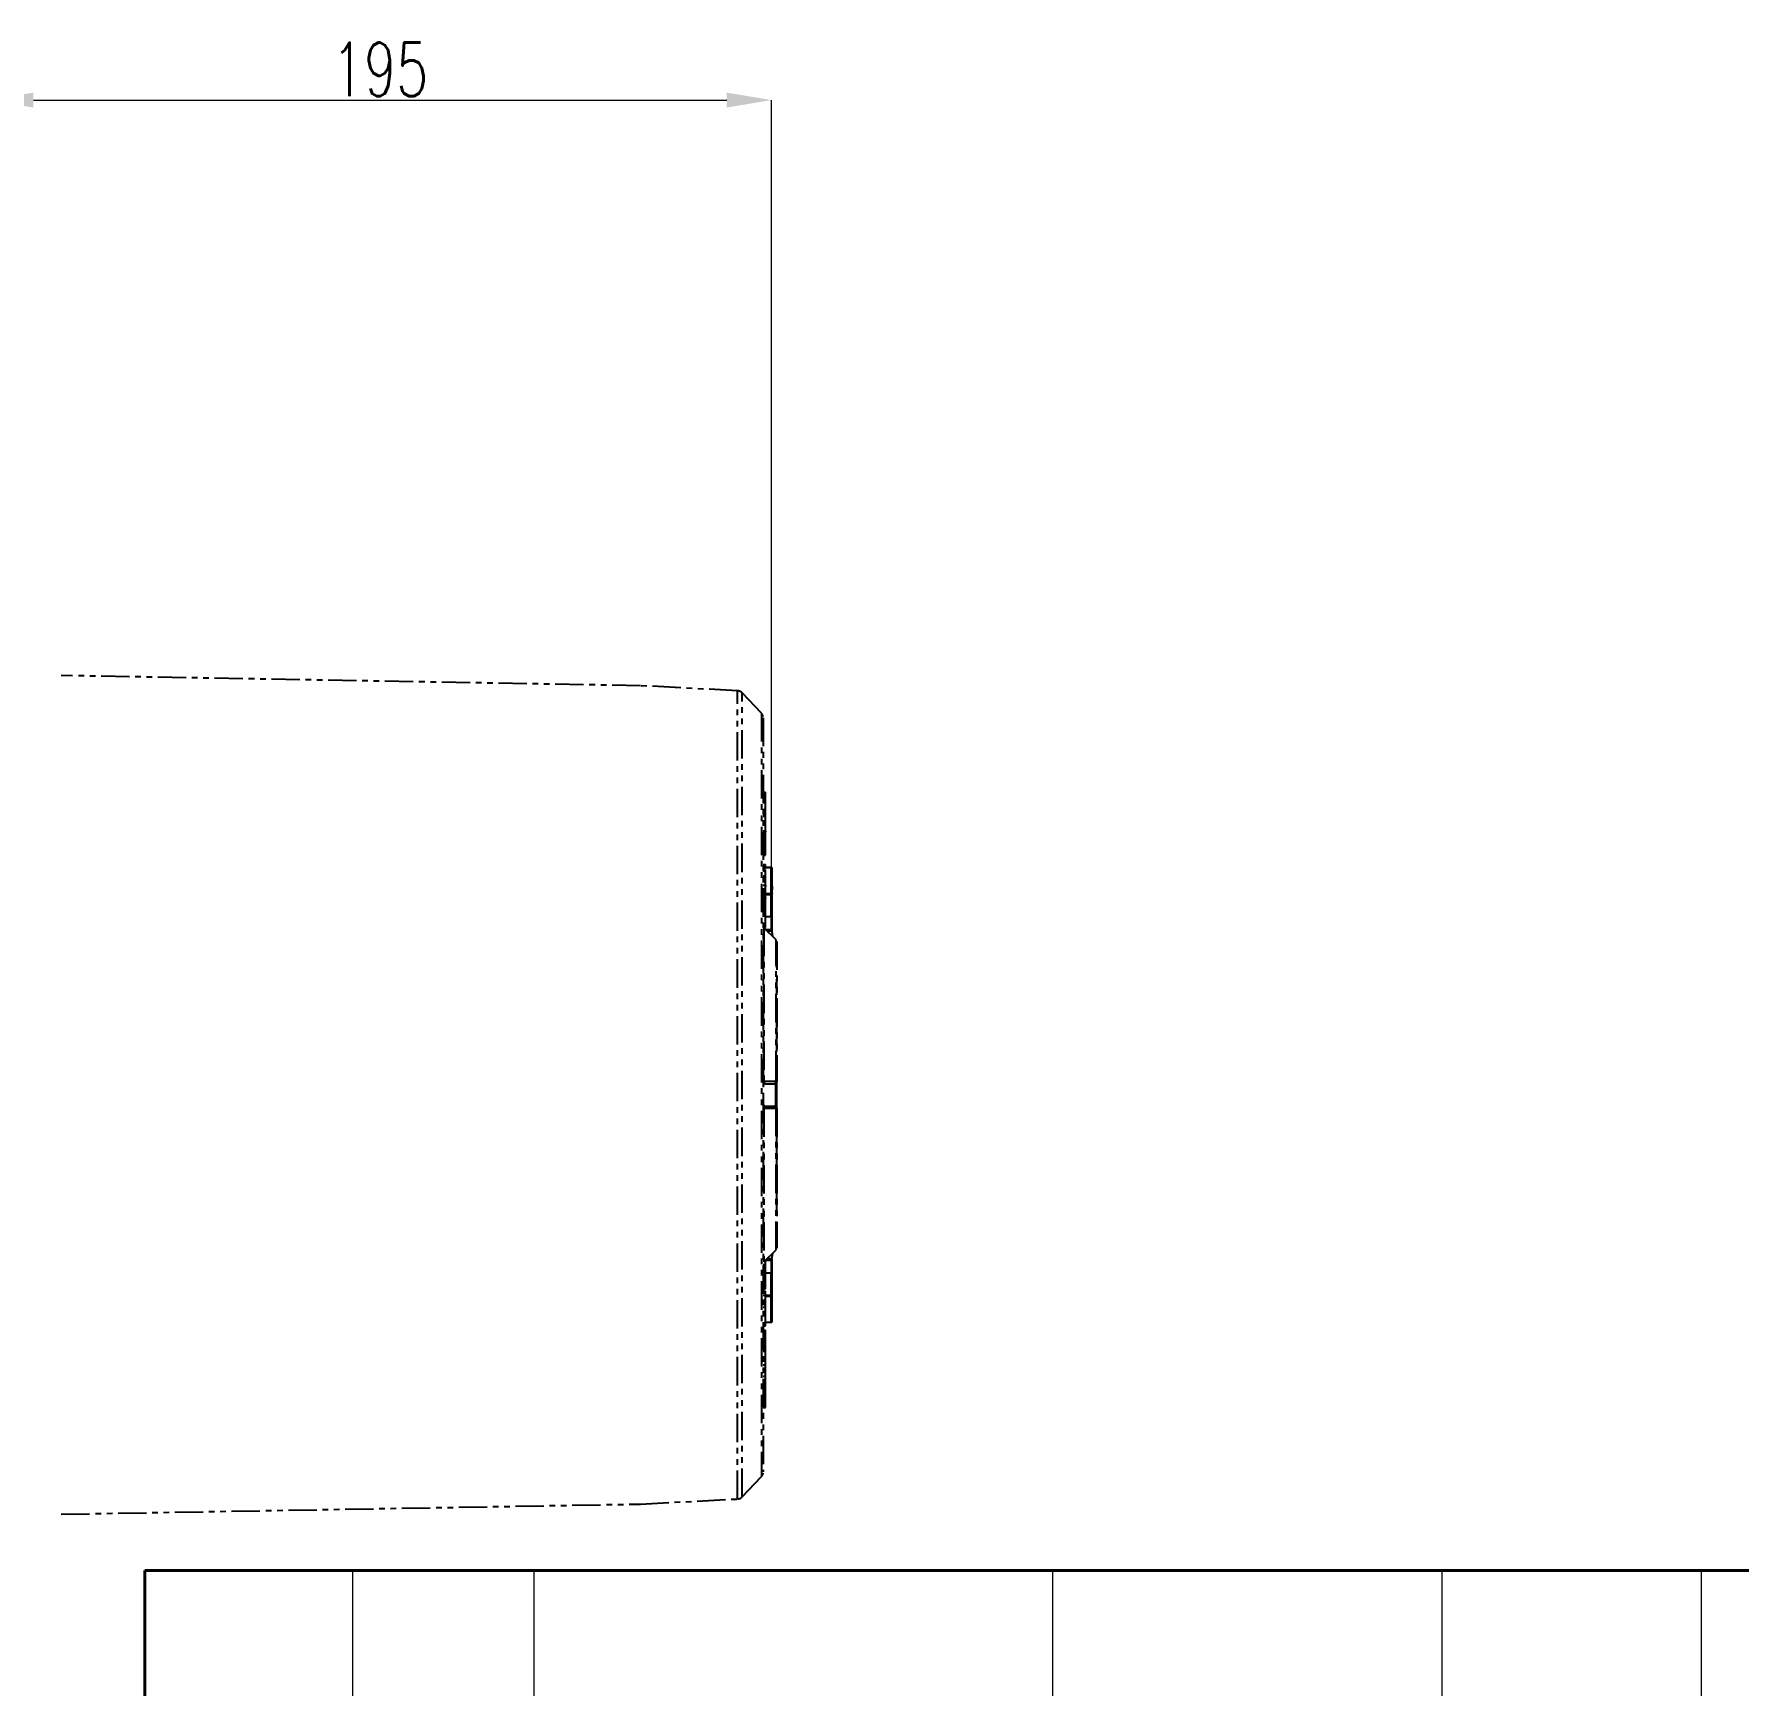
# Model space of a CAD drawing. Header units: millimetres. Extents: x 2016 to 4452, y 736 to 2459.
# Drawn here: x 3354.1 to 3735.4, y 1000.6 to 1369.9 of the extents above; entities that cross this region are included whole.
import ezdxf

# ---------------------------------------------------------------- set-up
doc = ezdxf.new("R2010")
doc.units = ezdxf.units.MM
doc.linetypes.add('PHANTOM', pattern=[12.7, 6.35, -1.27, 1.27, -1.27, 1.27, -1.27])
for name, color, linetype, lineweight in [('AM_5', 3, 'Continuous', 25), ('AM_BOR', 7, 'Continuous', 50), ('粗实线', 7, 'Continuous', 40), ('细实线', 3, 'Continuous', 13)]:
    doc.layers.add(name, color=color, linetype=linetype, lineweight=lineweight)
doc.styles.add('SLDTEXTSTYLE1', font='txt.shx', dxfattribs={"width": 0.7, "bigfont": 'gbcbig.shx'})
doc.dimstyles.new('SLDDIMSTYLE12$0', dxfattribs={"dimtxt": 12, "dimasz": 10, "dimexe": 0, "dimexo": 0.0625, "dimgap": 0.875, "dimtad": 1, "dimdec": 1, "dimlfac": 1.8, "dimrnd": 1e-09, "dimzin": 12, "dimdsep": 46, "dimtxsty": 'SLDTEXTSTYLE1', "dimcen": 0.09, "dimdle": 8.16, "dimclrd": 3, "dimclre": 3, "dimadec": 0, "dimazin": 3, "dimtfac": 1, "dimtdec": 1, "dimtofl": 0, "dimtmove": 0, "dimatfit": 3, "dimfxl": 0, "dimfrac": 2, "dimtolj": 1, "dimlwd": 5, "dimlwe": 5, "dimarcsym": 0})

# ---------------------------------------------------------------- blocks, each defined once
blk = doc.blocks.new('*D88')
at = {"layer": 'AM_5', "color": 3, "lineweight": 5, "transparency": 16777216}
blk.add_line((3343.92, 1169.53), (3343.92, 1355.18), dxfattribs=at)
at = {"layer": 'AM_5', "color": 3, "linetype": 'Continuous', "lineweight": 5, "transparency": 16777216}
for p, q in [((3353.92, 1355.18), (3509, 1355.18)), ((3519, 1169.53), (3519, 1355.18))]:
    blk.add_line(p, q, dxfattribs=at)
at = {"layer": 'AM_5', "color": 3, "transparency": 16777216}
for points in [[(3353.92, 1356.84), (3353.92, 1353.51), (3343.92, 1355.18)], [(3509, 1356.84), (3509, 1353.51), (3519, 1355.18)]]:
    blk.add_solid(points, dxfattribs=at)
at = {"layer": 'Defpoints', "color": 0, "transparency": 16777216}
for p in [(3519, 1355.18), (3343.92, 1169.47), (3519, 1169.47)]:
    blk.add_point(p, dxfattribs=at)
at = {"layer": 'AM_5', "color": 0, "transparency": 16777216, "insert": (3431.46, 1362.05), "char_height": 12, "attachment_point": 5, "style": 'SLDTEXTSTYLE1'}
blk.add_mtext('\\A1;195', dxfattribs=at)
blk = doc.blocks.new('rA3')
at = {"layer": '粗实线'}
for p, q in [((568.384, 174.26), (568.384, 129.26)), ((748.384, 174.26), (568.384, 174.26))]:
    blk.add_line(p, q, dxfattribs=at)
at = {"layer": '细实线'}
for p, q in [((576.384, 174.26), (576.384, 149.26)), ((583.384, 174.26), (583.384, 149.26)), ((603.384, 174.26), (603.384, 149.26)), ((618.384, 174.26), (618.384, 149.26)), ((628.384, 174.26), (628.384, 129.26))]:
    blk.add_line(p, q, dxfattribs=at)
blk = doc.blocks.new('图框')
at = {"layer": 'AM_BOR', "xscale": 5.80078125, "yscale": 5.80078125, "zscale": 5.80078125}
blk.add_blockref('rA3', (20358.18, 2244.14), dxfattribs=at)

msp = doc.modelspace()

# ---------------------------------------------------------------- linework, layer by layer
at = {"color": 7, "linetype": 'PHANTOM', "lineweight": 25}
for p, q in [((3489.684, 1224.253), (3360.158, 1226.513)), ((3511.412, 1223.114), (3489.684, 1224.253)), ((3516.746, 1218.092), (3512.422, 1222.648)), ((3517.158, 1200.463), (3517.658, 1200.463)), ((3517.158, 1199.953), (3517.658, 1199.953)), ((3517.158, 1199.123), (3517.658, 1199.123)), ((3517.158, 1199.059), (3517.658, 1199.059)), ((3517.158, 1198.166), (3517.658, 1198.166)), ((3517.658, 1199.953), (3517.658, 1200.463)), ((3517.658, 1199.123), (3517.658, 1199.953)), ((3517.658, 1198.166), (3517.658, 1199.059)), ((3517.158, 1196.251), (3517.658, 1196.251)), ((3517.158, 1195.23), (3517.658, 1195.23)), ((3517.158, 1195.102), (3517.658, 1195.102)), ((3517.658, 1195.23), (3517.658, 1196.251)), ((3517.658, 1195.357), (3517.658, 1195.353)), ((3517.658, 1195.102), (3517.658, 1195.23)), ((3517.658, 1191.783), (3517.658, 1195.102)), ((3517.158, 1191.783), (3517.658, 1191.783)), ((3517.158, 1190.762), (3517.658, 1190.762)), ((3517.158, 1190.634), (3517.658, 1190.634)), ((3517.658, 1190.762), (3517.658, 1191.783)), ((3517.658, 1190.634), (3517.658, 1190.762)), ((3517.658, 1188.145), (3517.658, 1190.634)), ((3517.158, 1188.145), (3517.658, 1188.145)), ((3517.158, 1187.124), (3517.658, 1187.124)), ((3517.158, 1186.358), (3517.658, 1186.358)), ((3517.658, 1187.124), (3517.658, 1188.145)), ((3517.658, 1186.358), (3517.658, 1187.124)), ((3517.158, 1184.252), (3517.658, 1184.252)), ((3517.158, 1183.358), (3517.658, 1183.358)), ((3517.158, 1182.848), (3517.658, 1182.848)), ((3517.658, 1183.358), (3517.658, 1184.252)), ((3518.958, 1183.623), (3517.658, 1183.623)), ((3517.658, 1183.589), (3518.958, 1183.589)), ((3517.658, 1181.763), (3517.658, 1182.848)), ((3517.158, 1181.763), (3517.658, 1181.763)), ((3517.158, 1181.571), (3517.658, 1181.571)), ((3517.158, 1181.507), (3517.658, 1181.507)), ((3517.158, 1179.656), (3517.658, 1179.656)), ((3517.158, 1178.699), (3517.658, 1178.699)), ((3517.158, 1178.508), (3517.658, 1178.508)), ((3517.658, 1181.571), (3517.658, 1181.763)), ((3517.658, 1179.656), (3517.658, 1181.507)), ((3517.658, 1178.699), (3517.658, 1179.656)), ((3517.658, 1178.508), (3517.658, 1178.699)), ((3517.658, 1176.912), (3517.658, 1178.508)), ((3519.158, 1179.399), (3519.158, 1178.634)), ((3517.158, 1176.912), (3517.658, 1176.912)), ((3517.158, 1175.955), (3517.658, 1175.955)), ((3517.658, 1175.763), (3517.158, 1175.763)), ((3517.158, 1175.635), (3517.658, 1175.635)), ((3517.158, 1175.508), (3517.658, 1175.508)), ((3517.158, 1174.933), (3517.658, 1174.933)), ((3517.658, 1177.807), (3518.958, 1177.807)), ((3517.658, 1177.554), (3518.958, 1177.554)), ((3517.658, 1175.955), (3517.658, 1176.912)), ((3517.658, 1175.763), (3517.658, 1175.955)), ((3517.658, 1175.635), (3517.658, 1175.763)), ((3517.658, 1175.572), (3517.658, 1175.635)), ((3517.658, 1175.508), (3517.658, 1175.572)), ((3517.658, 1174.933), (3517.658, 1175.508)), ((3518.958, 1172.621), (3518.958, 1177.554)), ((3519.158, 1172.763), (3519.158, 1177.695)), ((3517.658, 1172.621), (3518.958, 1172.621)), ((3517.158, 1170.338), (3517.658, 1170.338)), ((3520.011, 1167.419), (3517.304, 1170.127)), ((3517.412, 1170.019), (3517.658, 1170.019)), ((3517.658, 1170.019), (3517.658, 1170.182)), ((3518.958, 1169.697), (3517.734, 1169.697)), ((3517.988, 1169.443), (3518.958, 1169.443)), ((3517.991, 1169.44), (3518.958, 1169.44)), ((3518.354, 1169.077), (3518.354, 1169.44)), ((3518.357, 1169.073), (3518.357, 1169.44)), ((3518.958, 1169.44), (3518.958, 1169.443)), ((3519.061, 1169.707), (3519.018, 1169.96)), ((3520.118, 1161.405), (3520.094, 1161.333)), ((3520.112, 1161.373), (3520.131, 1161.436)), ((3520.134, 1161.448), (3520.141, 1161.472)), ((3520.012, 1135.804), (3520.012, 1136.287)), ((3517.304, 1135.802), (3520.012, 1135.804)), ((3517.658, 1135.273), (3519.658, 1135.273)), ((3520.012, 1129.742), (3517.304, 1129.744)), ((3517.537, 1130.243), (3517.658, 1130.273)), ((3517.658, 1130.273), (3519.658, 1130.273)), ((3520.012, 1128.811), (3520.012, 1129.742)), ((3520.141, 1106.925), (3520.151, 1106.927)), ((3520.094, 1104.213), (3520.118, 1104.141)), ((3520.131, 1104.11), (3520.112, 1104.173)), ((3520.158, 1103.928), (3520.133, 1104.103)), ((3520.141, 1104.074), (3520.134, 1104.098)), ((3517.304, 1095.419), (3520.011, 1098.127)), ((3517.158, 1094.848), (3517.658, 1094.848)), ((3517.658, 1094.848), (3517.658, 1095.773)), ((3517.658, 1093.704), (3517.658, 1094.848)), ((3517.733, 1095.848), (3518.958, 1095.848)), ((3518.958, 1096.102), (3517.987, 1096.102)), ((3518.958, 1096.105), (3517.99, 1096.105)), ((3518.354, 1096.105), (3518.354, 1096.469)), ((3518.357, 1096.105), (3518.357, 1096.473)), ((3518.958, 1096.102), (3518.958, 1096.105)), ((3519.042, 1095.965), (3519.26, 1097.376)), ((3517.158, 1093.704), (3517.658, 1093.704)), ((3517.658, 1090.685), (3517.158, 1090.685)), ((3517.658, 1090.685), (3517.658, 1093.704)), ((3518.958, 1092.924), (3517.658, 1092.924)), ((3518.958, 1087.991), (3518.958, 1092.924)), ((3519.158, 1087.85), (3519.158, 1092.782)), ((3517.158, 1089.397), (3517.658, 1089.397)), ((3517.158, 1088.872), (3517.658, 1088.872)), ((3517.158, 1088.025), (3517.658, 1088.025)), ((3517.658, 1085.909), (3517.658, 1088.872)), ((3517.658, 1085.349), (3517.658, 1088.025)), ((3517.658, 1087.991), (3518.958, 1087.991)), ((3517.658, 1087.738), (3518.958, 1087.738)), ((3519.158, 1084.711), (3519.158, 1087.85)), ((3517.158, 1085.349), (3517.658, 1085.349)), ((3519.158, 1082.122), (3519.158, 1084.711)), ((3517.158, 1081.165), (3517.658, 1081.165)), ((3517.158, 1080.204), (3517.658, 1080.204)), ((3517.158, 1079.062), (3517.658, 1079.062)), ((3517.658, 1081.956), (3518.958, 1081.956)), ((3517.658, 1081.922), (3518.958, 1081.922)), ((3517.658, 1076.601), (3517.658, 1079.062)), ((3517.158, 1076.601), (3517.658, 1076.601)), ((3517.158, 1075.456), (3517.658, 1075.456)), ((3517.658, 1075.456), (3517.658, 1076.601)), ((3517.658, 1072.438), (3517.658, 1075.456)), ((3517.158, 1072.438), (3517.658, 1072.438)), ((3517.158, 1071.159), (3517.658, 1071.159)), ((3517.158, 1069.914), (3517.658, 1069.914)), ((3517.158, 1066.506), (3517.658, 1066.506)), ((3517.658, 1062.893), (3517.658, 1066.506)), ((3517.158, 1062.893), (3517.658, 1062.893)), ((3512.422, 1042.898), (3516.746, 1047.454)), ((3360.158, 1039.033), (3489.684, 1041.293)), ((3489.684, 1041.293), (3511.412, 1042.432))]:
    msp.add_line(p, q, dxfattribs=at)
at = {"color": 7, "linetype": 'PHANTOM', "lineweight": 25, "flags": 128}
for points in [[(3511.412, 1042.432), (3511.412, 1042.441), (3511.412, 1042.693), (3511.412, 1043.295), (3511.412, 1044.243), (3511.412, 1045.535), (3511.412, 1047.165), (3511.413, 1049.128), (3511.413, 1051.414), (3511.413, 1054.016), (3511.413, 1056.924), (3511.413, 1060.125), (3511.413, 1063.609), (3511.413, 1067.36), (3511.413, 1071.365), (3511.413, 1075.609), (3511.413, 1080.074), (3511.413, 1084.743), (3511.413, 1089.599), (3511.413, 1094.622), (3511.413, 1099.793), (3511.413, 1105.092), (3511.413, 1110.498), (3511.413, 1115.991), (3511.413, 1121.549), (3511.413, 1127.15), (3511.413, 1132.773), (3511.413, 1138.396), (3511.413, 1143.997), (3511.413, 1149.555), (3511.413, 1155.048), (3511.413, 1160.454), (3511.413, 1165.753), (3511.413, 1170.924), (3511.413, 1175.947), (3511.413, 1180.803), (3511.413, 1185.472), (3511.413, 1189.937), (3511.413, 1194.181), (3511.413, 1198.186), (3511.413, 1201.937), (3511.413, 1205.421), (3511.413, 1208.622), (3511.413, 1211.53), (3511.413, 1214.132), (3511.413, 1216.418), (3511.412, 1218.381), (3511.412, 1220.011), (3511.412, 1221.303), (3511.412, 1222.251), (3511.412, 1222.853), (3511.412, 1223.105), (3511.412, 1223.114)], [(3512.422, 1042.898), (3512.422, 1042.909), (3512.422, 1043.182), (3512.422, 1043.815), (3512.422, 1044.806), (3512.422, 1046.151), (3512.422, 1047.845), (3512.422, 1049.881), (3512.422, 1052.251), (3512.422, 1054.945), (3512.422, 1057.952), (3512.422, 1061.26), (3512.422, 1064.856), (3512.422, 1068.726), (3512.422, 1072.853), (3512.422, 1077.222), (3512.422, 1081.814), (3512.422, 1086.611), (3512.422, 1091.595), (3512.422, 1096.744), (3512.422, 1102.038), (3512.422, 1107.455), (3512.422, 1112.975), (3512.422, 1118.574), (3512.422, 1124.231), (3512.422, 1129.922), (3512.422, 1135.624), (3512.422, 1141.315), (3512.422, 1146.972), (3512.422, 1152.571), (3512.422, 1158.091), (3512.422, 1163.508), (3512.422, 1168.802), (3512.422, 1173.951), (3512.422, 1178.935), (3512.422, 1183.732), (3512.422, 1188.324), (3512.422, 1192.693), (3512.422, 1196.82), (3512.422, 1200.69), (3512.422, 1204.286), (3512.422, 1207.594), (3512.422, 1210.601), (3512.422, 1213.295), (3512.422, 1215.665), (3512.422, 1217.701), (3512.422, 1219.395), (3512.422, 1220.74), (3512.422, 1221.731), (3512.422, 1222.364), (3512.422, 1222.637), (3512.422, 1222.648)], [(3516.746, 1218.092), (3516.746, 1218.084), (3516.746, 1217.831), (3516.746, 1217.219), (3516.746, 1216.252), (3516.746, 1214.934), (3516.746, 1213.269), (3516.746, 1211.266), (3516.746, 1208.932), (3516.746, 1206.278), (3516.746, 1203.314), (3516.746, 1200.054), (3516.746, 1196.51), (3516.746, 1192.698), (3516.746, 1188.633), (3516.746, 1184.334), (3516.746, 1179.817), (3516.746, 1175.103), (3516.746, 1170.21), (3516.746, 1165.159), (3516.746, 1159.973), (3516.746, 1154.671), (3516.746, 1149.278), (3516.746, 1143.815), (3516.746, 1138.306), (3516.746, 1132.773), (3516.746, 1127.24), (3516.746, 1121.731), (3516.746, 1116.268), (3516.746, 1110.875), (3516.746, 1105.573), (3516.746, 1100.387), (3516.746, 1095.336), (3516.746, 1090.443), (3516.746, 1085.729), (3516.746, 1081.212), (3516.746, 1076.913), (3516.746, 1072.848), (3516.746, 1069.036), (3516.746, 1065.492), (3516.746, 1062.232), (3516.746, 1059.268), (3516.746, 1056.614), (3516.746, 1054.28), (3516.746, 1052.277), (3516.746, 1050.612), (3516.746, 1049.294), (3516.746, 1048.327), (3516.746, 1047.715), (3516.746, 1047.462), (3516.746, 1047.454)], [(3518.958, 1183.589), (3518.958, 1183.605), (3518.958, 1183.617), (3518.958, 1183.622), (3518.958, 1183.623)], [(3518.958, 1177.807), (3518.958, 1178.645), (3518.958, 1179.454), (3518.958, 1180.231), (3518.958, 1180.975), (3518.958, 1181.685), (3518.958, 1182.358), (3518.958, 1182.993), (3518.958, 1183.589)], [(3518.958, 1177.807), (3518.997, 1177.805), (3519.034, 1177.799), (3519.069, 1177.788), (3519.099, 1177.775), (3519.124, 1177.758), (3519.142, 1177.738), (3519.154, 1177.717), (3519.158, 1177.695)], [(3518.958, 1177.554), (3518.958, 1177.58), (3518.958, 1177.61), (3518.958, 1177.642), (3518.958, 1177.676), (3518.958, 1177.711), (3518.958, 1177.745), (3518.958, 1177.777), (3518.958, 1177.807)], [(3518.958, 1172.621), (3518.958, 1172.324), (3518.958, 1171.994), (3518.958, 1171.638), (3518.958, 1171.263), (3518.958, 1170.874), (3518.958, 1170.479), (3518.958, 1170.084), (3518.958, 1169.697)], [(3517.304, 1170.127), (3517.304, 1170.045), (3517.304, 1169.603), (3517.304, 1168.779), (3517.304, 1167.584), (3517.304, 1166.03), (3517.304, 1164.131), (3517.304, 1161.909), (3517.304, 1159.385), (3517.304, 1156.587), (3517.304, 1153.543), (3517.304, 1150.284), (3517.304, 1146.844), (3517.304, 1143.259), (3517.304, 1139.565), (3517.304, 1135.802)], [(3518.958, 1169.502), (3518.958, 1169.522), (3518.958, 1169.544), (3518.958, 1169.567), (3518.958, 1169.592), (3518.958, 1169.618), (3518.958, 1169.645), (3518.958, 1169.671), (3518.958, 1169.697)], [(3518.958, 1169.443), (3518.958, 1169.445), (3518.958, 1169.448), (3518.958, 1169.453), (3518.958, 1169.46), (3518.958, 1169.468), (3518.958, 1169.478), (3518.958, 1169.489), (3518.958, 1169.502)], [(3519.261, 1168.17), (3519.122, 1169.31), (3519.094, 1169.494)], [(3520.012, 1136.287), (3520.012, 1139.269), (3520.012, 1142.667), (3520.012, 1145.965), (3520.012, 1149.129), (3520.012, 1152.125), (3520.012, 1154.924), (3520.012, 1157.498), (3520.012, 1159.819), (3520.011, 1161.865), (3520.011, 1163.614), (3520.011, 1165.049), (3520.011, 1166.154), (3520.011, 1166.92), (3520.011, 1167.337), (3520.011, 1167.419)], [(3519.869, 1135.32), (3519.869, 1132.773), (3519.869, 1130.225)], [(3517.304, 1129.744), (3517.304, 1125.981), (3517.304, 1122.287), (3517.304, 1118.702), (3517.304, 1115.262), (3517.304, 1112.003), (3517.304, 1108.959), (3517.304, 1106.161), (3517.304, 1103.637), (3517.304, 1101.415), (3517.304, 1099.516), (3517.304, 1097.962), (3517.304, 1096.767), (3517.304, 1095.943), (3517.304, 1095.501), (3517.304, 1095.419)], [(3520.011, 1098.127), (3520.011, 1098.209), (3520.011, 1098.626), (3520.011, 1099.392), (3520.011, 1100.497), (3520.011, 1101.932), (3520.011, 1103.681), (3520.012, 1105.727), (3520.012, 1108.048), (3520.012, 1110.622), (3520.012, 1113.421), (3520.012, 1116.417), (3520.012, 1119.581), (3520.012, 1122.879), (3520.012, 1126.277), (3520.012, 1128.811)], [(3518.958, 1096.043), (3518.958, 1096.056), (3518.958, 1096.067), (3518.958, 1096.077), (3518.958, 1096.086), (3518.958, 1096.092), (3518.958, 1096.097), (3518.958, 1096.1), (3518.958, 1096.102)], [(3518.958, 1095.848), (3518.958, 1095.874), (3518.958, 1095.901), (3518.958, 1095.927), (3518.958, 1095.953), (3518.958, 1095.978), (3518.958, 1096.002), (3518.958, 1096.023), (3518.958, 1096.043)], [(3518.958, 1095.848), (3518.958, 1095.461), (3518.958, 1095.066), (3518.958, 1094.671), (3518.958, 1094.282), (3518.958, 1093.907), (3518.958, 1093.551), (3518.958, 1093.222), (3518.958, 1092.924)], [(3518.958, 1087.738), (3518.958, 1087.768), (3518.958, 1087.8), (3518.958, 1087.834), (3518.958, 1087.869), (3518.958, 1087.903), (3518.958, 1087.935), (3518.958, 1087.965), (3518.958, 1087.991)], [(3518.958, 1087.738), (3518.997, 1087.74), (3519.034, 1087.746), (3519.069, 1087.757), (3519.099, 1087.771), (3519.124, 1087.788), (3519.142, 1087.807), (3519.154, 1087.828), (3519.158, 1087.85)], [(3518.958, 1081.956), (3518.958, 1082.552), (3518.958, 1083.187), (3518.958, 1083.86), (3518.958, 1084.57), (3518.958, 1085.314), (3518.958, 1086.091), (3518.958, 1086.9), (3518.958, 1087.738)], [(3518.958, 1081.981), (3518.958, 1081.959), (3518.958, 1081.941), (3518.958, 1081.929), (3518.958, 1081.923), (3518.958, 1081.922)], [(3518.958, 1081.922), (3518.958, 1081.923), (3518.958, 1081.928), (3518.958, 1081.94), (3518.958, 1081.956)]]:
    msp.add_lwpolyline(points, dxfattribs=at)
at = {"color": 7, "linetype": 'PHANTOM', "lineweight": 25}
for centre, radius, start, end in [((3518.973, 1183.404), 0.185, 5.85572, 94.84996), ((3518.983, 1177.731), 0.179, 261.95044, 348.57855), ((3518.983, 1172.798), 0.179, 261.95044, 348.57855), ((3519.004, 1169.47), 0.232, 48.45882, 101.56135), ((3518.958, 1169.643), 0.2, 269.98753, 359.98753), ((3518.958, 1169.64), 0.2, 270, 360), ((3517.658, 1134.773), 0.5, 89.99997, 180), ((3519.658, 1135.773), 0.5, 270, 360), ((3520.03, 1135.528), 0.277, 62.37638, 93.77215), ((3517.658, 1130.773), 0.5, 180, 270.00004), ((3519.658, 1129.773), 0.5, 360, 90), ((3520.03, 1130.018), 0.277, 266.22785, 297.62362), ((3518.958, 1095.905), 0.2, 360, 90), ((3518.958, 1095.902), 0.2, 0.01246, 90.01247), ((3519.004, 1096.075), 0.232, 258.43864, 311.54119), ((3518.983, 1092.747), 0.179, 11.42145, 98.04956), ((3518.983, 1087.814), 0.179, 11.42145, 98.04956), ((3518.973, 1082.141), 0.185, 265.15004, 354.14429)]:
    msp.add_arc(centre, radius, start, end, dxfattribs=at)
for points, knots in [([(3512.428, 1222.62), (3512.39, 1222.666), (3512.248, 1222.84), (3511.901, 1223.039), (3511.581, 1223.082), (3511.425, 1223.102)], [0, 0, 0, 0, 0.1560443, 0.589322, 1, 1, 1, 1]), ([(3517.129, 1217.337), (3517.095, 1217.477), (3517.033, 1217.731), (3516.866, 1217.929), (3516.791, 1218.018)], [0, 0, 0, 0, 0.5529909, 1, 1, 1, 1]), ([(3517.158, 1217.053), (3517.158, 1216.995), (3517.158, 1216.879), (3517.158, 1215.522), (3517.158, 1213.312), (3517.158, 1210.188), (3517.158, 1206.209), (3517.158, 1201.414), (3517.158, 1195.856), (3517.158, 1189.597), (3517.158, 1182.706), (3517.158, 1175.261), (3517.158, 1167.344), (3517.158, 1159.043), (3517.158, 1150.45), (3517.158, 1141.661), (3517.158, 1135.736), (3517.158, 1132.773)], [0, 0, 0, 0, 0.0663505, 0.1330398, 0.199729, 0.2664183, 0.3331075, 0.3997968, 0.466486, 0.5331753, 0.5998645, 0.6665538, 0.733243, 0.7999323, 0.8666215, 0.9333108, 1, 1, 1, 1]), ([(3517.658, 1196.251), (3517.658, 1196.513), (3517.658, 1196.969), (3517.658, 1197.52), (3517.658, 1197.838), (3517.658, 1197.979), (3517.658, 1198.05), (3517.658, 1198.11), (3517.658, 1198.147), (3517.658, 1198.166)], [0, 0, 0, 0, 0.4018451, 0.700925, 0.8501447, 0.9000038, 0.92545, 0.9625731, 1, 1, 1, 1]), ([(3517.658, 1191.655), (3517.658, 1192.111), (3517.658, 1192.948), (3517.658, 1193.77), (3517.658, 1194.145)], [0, 0, 0, 0, 0.5444227, 1, 1, 1, 1]), ([(3517.658, 1191.783), (3517.658, 1191.765), (3517.658, 1191.729), (3517.658, 1191.671), (3517.658, 1191.613), (3517.658, 1191.585), (3517.658, 1191.587), (3517.658, 1191.587)], [0, 0, 0, 0, 0.1133857, 0.2261004, 0.4521085, 0.9035522, 1, 1, 1, 1]), ([(3517.658, 1182.848), (3517.658, 1182.863), (3517.658, 1182.951), (3517.658, 1183.038), (3517.658, 1183.109)], [0, 0, 0, 0, 0.1741084, 1, 1, 1, 1]), ([(3519.143, 1183.477), (3519.141, 1183.487), (3519.137, 1183.508), (3519.122, 1183.537), (3519.101, 1183.563), (3519.076, 1183.585), (3519.048, 1183.602), (3519.017, 1183.614), (3518.987, 1183.622), (3518.967, 1183.623), (3518.958, 1183.623)], [0, 0, 0, 0, 0.1371732, 0.2714331, 0.4024836, 0.5300389, 0.6538238, 0.7735757, 0.8890458, 1, 1, 1, 1]), ([(3517.658, 1179.656), (3517.658, 1179.631), (3517.658, 1179.595), (3517.658, 1179.544), (3517.658, 1179.498), (3517.658, 1179.448), (3517.658, 1179.372), (3517.658, 1179.318), (3517.658, 1179.33), (3517.658, 1179.337)], [0, 0, 0, 0, 0.0628935, 0.0931861, 0.1255191, 0.1834586, 0.2508615, 0.5002621, 1, 1, 1, 1]), ([(3517.658, 1176.912), (3517.658, 1176.896), (3517.658, 1176.87), (3517.658, 1176.831), (3517.658, 1176.798), (3517.658, 1176.742), (3517.658, 1176.682), (3517.658, 1176.648), (3517.658, 1176.653), (3517.658, 1176.656)], [0, 0, 0, 0, 0.0518131, 0.0882956, 0.1299462, 0.1775457, 0.3534829, 0.7059159, 1, 1, 1, 1]), ([(3517.658, 1170.338), (3517.658, 1170.857), (3517.658, 1171.885), (3517.658, 1173.43), (3517.658, 1174.428), (3517.658, 1174.933)], [0, 0, 0, 0, 0.3347977, 0.6633059, 1, 1, 1, 1]), ([(3519.158, 1169.643), (3519.158, 1169.916), (3519.158, 1170.47), (3519.158, 1171.323), (3519.158, 1172.124), (3519.158, 1172.552), (3519.158, 1172.763)], [0, 0, 0, 0, 0.24558897, 0.5, 0.75441103, 1, 1, 1, 1]), ([(3520.158, 1167.066), (3520.158, 1167.021), (3520.158, 1166.931), (3520.158, 1166.188), (3520.158, 1164.753), (3520.158, 1162.206), (3520.158, 1158.663), (3520.158, 1154.937), (3520.158, 1151.399), (3520.158, 1147.626), (3520.158, 1143.715), (3520.158, 1139.763), (3520.158, 1137.091), (3520.158, 1135.773)], [0, 0, 0, 0, 0.07827687, 0.15871, 0.24116849, 0.36932909, 0.49988873, 0.58696496, 0.67333854, 0.75883145, 0.84127172, 0.92171409, 1, 1, 1, 1]), ([(3520.158, 1161.618), (3520.158, 1161.75), (3520.158, 1162.014), (3520.158, 1162.376), (3520.158, 1162.712), (3520.158, 1163.019), (3520.158, 1163.298), (3520.158, 1163.548), (3520.158, 1163.699), (3520.158, 1163.802), (3520.158, 1163.919), (3520.158, 1164.072), (3520.158, 1164.213), (3520.158, 1164.419), (3520.158, 1164.459), (3520.158, 1164.49)], [0, 0, 0, 0, 0.07144385, 0.14288374, 0.21431988, 0.28576303, 0.35720674, 0.42863778, 0.50005558, 0.50406448, 0.53604837, 0.6252562, 0.69323765, 0.75009307, 1, 1, 1, 1]), ([(3520.088, 1161.329), (3520.105, 1161.366), (3520.147, 1161.458), (3520.154, 1161.559), (3520.158, 1161.618)], [0, 0, 0, 0, 0.4097539, 1, 1, 1, 1]), ([(3520.158, 1161.618), (3520.158, 1161.57), (3520.158, 1161.52), (3520.141, 1161.472), (3520.14, 1161.469)], [0, 0, 0, 0, 0.946273, 1, 1, 1, 1]), ([(3520.158, 1129.775), (3520.158, 1130.774), (3520.158, 1133.028), (3520.158, 1136.55), (3520.158, 1140.272), (3520.158, 1143.889), (3520.158, 1147.348), (3520.158, 1150.602), (3520.158, 1153.597), (3520.158, 1156.323), (3520.158, 1157.853), (3520.158, 1158.618)], [0, 0, 0, 0, 0.0904762, 0.2041666, 0.3178571, 0.4315476, 0.5452381, 0.6589286, 0.772619, 0.8863095, 1, 1, 1, 1]), ([(3517.158, 1132.773), (3517.158, 1129.81), (3517.158, 1123.885), (3517.158, 1115.096), (3517.158, 1106.503), (3517.158, 1098.202), (3517.158, 1090.285), (3517.158, 1082.84), (3517.158, 1075.949), (3517.158, 1069.69), (3517.158, 1064.132), (3517.158, 1059.337), (3517.158, 1055.358), (3517.158, 1052.234), (3517.158, 1050.024), (3517.158, 1048.666), (3517.158, 1048.551), (3517.158, 1048.493)], [0, 0, 0, 0, 0.066684, 0.133368, 0.200052, 0.266736, 0.33342, 0.400104, 0.466788, 0.533472, 0.600156, 0.66684, 0.7335241, 0.8002081, 0.8668921, 0.9335761, 1, 1, 1, 1]), ([(3517.287, 1135.36), (3517.309, 1135.345), (3517.368, 1135.306), (3517.472, 1135.304), (3517.537, 1135.303)], [0, 0, 0, 0, 0.3808157, 1, 1, 1, 1]), ([(3517.658, 1135.273), (3517.617, 1135.278), (3517.538, 1135.289), (3517.442, 1135.367), (3517.376, 1135.466), (3517.336, 1135.558), (3517.312, 1135.654), (3517.304, 1135.738), (3517.304, 1135.781), (3517.304, 1135.802)], [0, 0, 0, 0, 0.28654563, 0.56106869, 0.68919014, 0.8054766, 0.90650496, 0.95317639, 1, 1, 1, 1]), ([(3519.658, 1135.273), (3519.704, 1135.28), (3519.777, 1135.292), (3519.862, 1135.36), (3519.92, 1135.431), (3519.964, 1135.515), (3520.006, 1135.639), (3520.009, 1135.738), (3520.012, 1135.804)], [0, 0, 0, 0, 0.238585, 0.3787456, 0.4999975, 0.6362115, 0.761415, 1, 1, 1, 1]), ([(3517.537, 1130.243), (3517.472, 1130.242), (3517.368, 1130.24), (3517.309, 1130.201), (3517.287, 1130.186)], [0, 0, 0, 0, 0.6187385, 1, 1, 1, 1]), ([(3517.304, 1129.744), (3517.304, 1129.766), (3517.304, 1129.808), (3517.312, 1129.892), (3517.336, 1129.988), (3517.376, 1130.08), (3517.442, 1130.181), (3517.498, 1130.218), (3517.537, 1130.243)], [0, 0, 0, 0, 0.0657455, 0.1312299, 0.2728945, 0.435902, 0.6154442, 1, 1, 1, 1]), ([(3520.012, 1129.742), (3520.009, 1129.808), (3520.006, 1129.907), (3519.964, 1130.031), (3519.92, 1130.115), (3519.862, 1130.186), (3519.777, 1130.254), (3519.704, 1130.266), (3519.658, 1130.273)], [0, 0, 0, 0, 0.2385849, 0.3638389, 0.5000025, 0.6213043, 0.7614151, 1, 1, 1, 1]), ([(3520.158, 1129.773), (3520.158, 1128.411), (3520.158, 1125.688), (3520.158, 1121.716), (3520.158, 1117.9), (3520.158, 1114.298), (3520.158, 1110.962), (3520.158, 1107.94), (3520.158, 1105.274), (3520.158, 1103.003), (3520.158, 1101.162), (3520.158, 1099.766), (3520.158, 1098.878), (3520.158, 1098.466), (3520.158, 1098.522), (3520.158, 1098.537)], [0, 0, 0, 0, 0.0808771, 0.1617542, 0.2426313, 0.3235084, 0.4043855, 0.4852626, 0.5661397, 0.6470168, 0.7278939, 0.808771, 0.8896481, 0.9705252, 1, 1, 1, 1]), ([(3520.158, 1106.928), (3520.158, 1107.693), (3520.158, 1109.223), (3520.158, 1111.949), (3520.158, 1114.944), (3520.158, 1118.199), (3520.158, 1121.657), (3520.158, 1125.276), (3520.158, 1127.935), (3520.158, 1129.378), (3520.158, 1129.564)], [0, 0, 0, 0, 0.1398935, 0.2797871, 0.4196806, 0.5595741, 0.6994677, 0.8393612, 0.9792547, 1, 1, 1, 1]), ([(3520.135, 1104.092), (3520.138, 1104.085), (3520.157, 1104.032), (3520.157, 1103.976), (3520.158, 1103.928)], [0, 0, 0, 0, 0.1486571, 1, 1, 1, 1]), ([(3520.158, 1101.109), (3520.158, 1101.104), (3520.158, 1101.089), (3520.158, 1101.574), (3520.158, 1102.473), (3520.158, 1103.443), (3520.158, 1103.928)], [0, 0, 0, 0, 0.1673104, 0.4448736, 0.7224368, 1, 1, 1, 1]), ([(3519.158, 1092.782), (3519.158, 1092.993), (3519.158, 1093.421), (3519.158, 1094.223), (3519.158, 1095.075), (3519.158, 1095.63), (3519.158, 1095.902)], [0, 0, 0, 0, 0.24558897, 0.5, 0.75441103, 1, 1, 1, 1]), ([(3517.658, 1089.397), (3517.658, 1089.484), (3517.658, 1089.658), (3517.658, 1089.961), (3517.658, 1090.357), (3517.658, 1090.554), (3517.658, 1090.685)], [0, 0, 0, 0, 0.1250401, 0.2502359, 0.4998742, 1, 1, 1, 1]), ([(3517.658, 1081.165), (3517.658, 1081.2), (3517.658, 1081.269), (3517.658, 1081.899), (3517.658, 1082.731), (3517.658, 1083.521), (3517.658, 1084.414), (3517.658, 1085.038), (3517.658, 1085.349)], [0, 0, 0, 0, 0.25015941, 0.49958066, 0.62466902, 0.74973011, 0.87480959, 1, 1, 1, 1]), ([(3517.658, 1079.062), (3517.658, 1079.157), (3517.658, 1079.276), (3517.658, 1079.553), (3517.658, 1079.796), (3517.658, 1080.041), (3517.658, 1080.204)], [0, 0, 0, 0, 0.5004596, 0.6283614, 0.7507034, 1, 1, 1, 1]), ([(3517.658, 1071.159), (3517.658, 1071.245), (3517.658, 1071.418), (3517.658, 1071.718), (3517.658, 1072.11), (3517.658, 1072.307), (3517.658, 1072.438)], [0, 0, 0, 0, 0.125077, 0.2502224, 0.4998872, 1, 1, 1, 1]), ([(3517.658, 1069.743), (3517.658, 1069.904), (3517.658, 1070.145), (3517.658, 1070.648), (3517.658, 1070.989), (3517.658, 1071.159)], [0, 0, 0, 0, 0.5005372, 0.7503463, 1, 1, 1, 1]), ([(3517.658, 1066.506), (3517.658, 1066.91), (3517.658, 1067.716), (3517.658, 1068.706), (3517.658, 1069.358), (3517.658, 1069.707), (3517.658, 1069.853), (3517.658, 1069.908), (3517.658, 1069.912), (3517.658, 1069.914)], [0, 0, 0, 0, 0.2503213, 0.4998014, 0.6247836, 0.7496745, 0.8746984, 0.9373467, 1, 1, 1, 1]), ([(3516.843, 1047.582), (3516.877, 1047.624), (3516.971, 1047.738), (3517.059, 1047.943), (3517.114, 1048.106), (3517.126, 1048.183), (3517.127, 1048.186)], [0, 0, 0, 0, 0.2393477, 0.6547521, 0.9846919, 1, 1, 1, 1]), ([(3511.416, 1042.457), (3511.498, 1042.456), (3511.743, 1042.452), (3512.09, 1042.621), (3512.356, 1042.807), (3512.45, 1042.934), (3512.464, 1042.954)], [0, 0, 0, 0, 0.20194111, 0.60715045, 0.93704978, 1, 1, 1, 1])]:
    msp.add_open_spline(points, degree=3, knots=knots, dxfattribs=at)
msp.add_open_spline([(3519.158, 1177.695), (3519.158, 1178.787), (3519.158, 1180.971), (3519.158, 1182.606), (3519.158, 1183.423)], degree=3, dxfattribs=at)

# ---------------------------------------------------------------- block references
at = {"layer": '粗实线', "linetype": 'ByBlock'}
msp.add_blockref('图框', (-20276.401, -2228.508), dxfattribs=at)

# ---------------------------------------------------------------- dimensions: what is measured, and where the dimension line sits
at = {"layer": 'AM_5'}
dim = msp.add_linear_dim(base=(3519.004, 1355.178), p1=(3343.921, 1169.47), p2=(3519.004, 1169.47), text='195', dimstyle='SLDDIMSTYLE12$0', override={"dimlfac": 1, "dimpost": ''}, dxfattribs=at)
dim.commit()
dim.dimension.update_dxf_attribs({"geometry": '*D88', "text_midpoint": (3431.462, 1362.053)})

doc.saveas('drawing.dxf')
